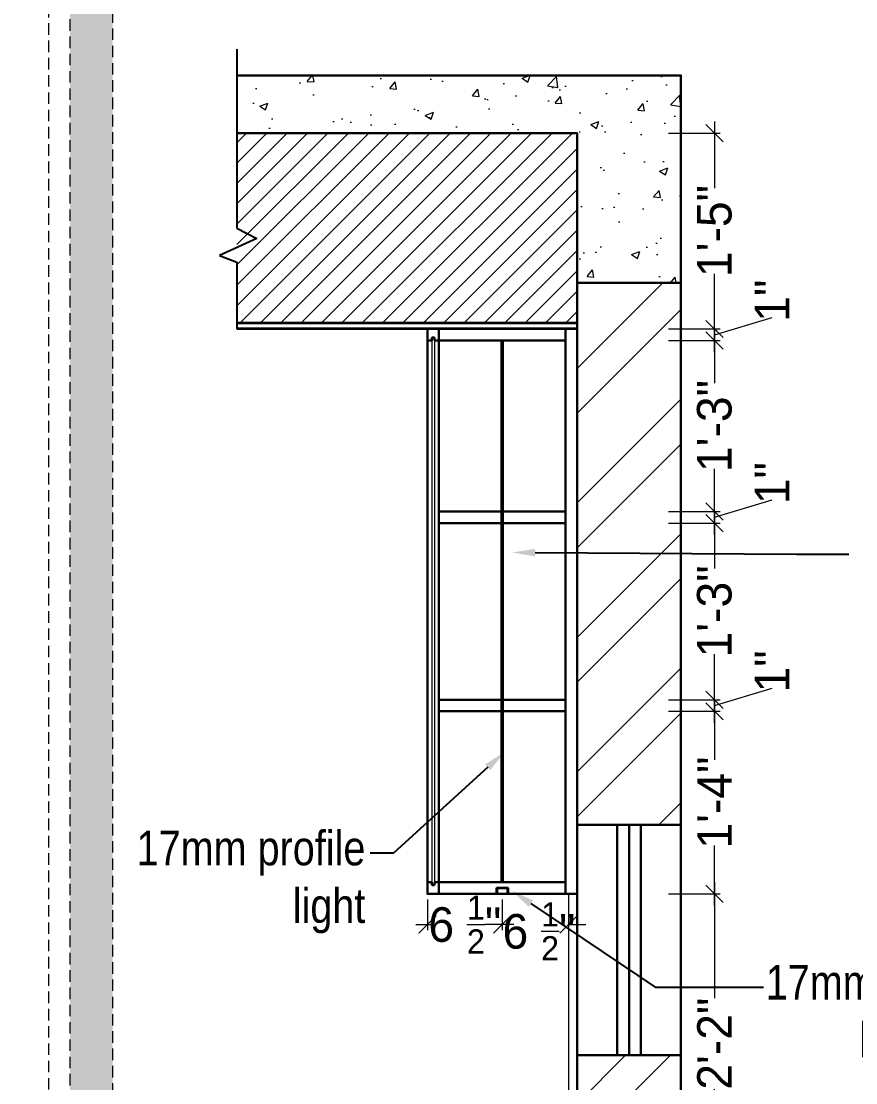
# Model space of a CAD drawing. Header units: millimetres. Extents: x 56222 to 3066687, y -650199 to -121287.
# Drawn here: x 138977.2 to 139049.6, y -185241.1 to -185149 of the extents above; entities that cross this region are included whole.
import ezdxf
from ezdxf import colors
from ezdxf.entities.mleader import LeaderData, LeaderLine
from ezdxf.math import Vec2, Vec3

# ---------------------------------------------------------------- set-up
doc = ezdxf.new("R2010")
doc.units = ezdxf.units.MM
doc.header["$MEASUREMENT"] = 0
doc.header["$PDMODE"] = 35
doc.linetypes.add('DASHED', pattern=[0.75, 0.5, -0.25])
doc.linetypes.add('DASHEDX2', pattern=[1.5, 1, -0.5])
doc.layers.get('Defpoints').update_dxf_attribs({"color": 220})
for name, color, linetype, lineweight in [('Dimension', 10, 'DASHEDX2', 20), ('FURNITURE', 32, 'Continuous', 9), ('furniture dimensions', 1, 'DASHED', 0), ('GF FALSE CEILING', 6, 'Continuous', 35), ('hatch-wall', 8, 'Continuous', 9), ('SECTION ( SLAB PLine )', 104, 'Continuous', 30), ('Text', 7, 'Continuous', 15), ('wall', 7, 'Continuous', 30), ('XX~SLAB ( BEAM )~ ( DIM )', 7, 'Continuous', 9)]:
    doc.layers.add(name, color=color, linetype=linetype, lineweight=lineweight)
doc.styles.add('century g', font='GOTHIC.TTF')
doc.styles.add('style4', font='ARIALN.TTF')
doc.dimstyles.new('Archana', dxfattribs={"dimtxt": 2, "dimasz": 0.75, "dimexe": 0.5, "dimexo": 0.5, "dimgap": 0, "dimtad": 0, "dimzin": 0, "dimdsep": 46, "dimlunit": 4, "dimtxsty": 'century g', "dimblk": 'OBLIQUE', "dimcen": 0, "dimdle": 1, "dimclrd": 256, "dimclre": 256, "dimclrt": 256, "dimadec": 0, "dimazin": 0, "dimtfac": 1, "dimtofl": 0, "dimtmove": 1, "dimatfit": 3, "dimfxl": 1, "dimfxlon": 1, "dimtolj": 1, "dimtzin": 0, "dimlwd": -1, "dimlwe": -1, "dimarcsym": 0})

# ---------------------------------------------------------------- blocks, each defined once
blk = doc.blocks.new('_Oblique')
at = {"layer": 'wall', "color": 0, "lineweight": -2}
blk.add_line((-0.5, -0.5), (0.5, 0.5), dxfattribs=at)
blk = doc.blocks.new('*D620')
at = {"layer": 'Defpoints', "color": 0, "linetype": 'Continuous', "lineweight": 30, "transparency": 16777216}
for p in [(139025.419, -185224.69), (139037.339, -185224.69), (139025.419, -185250.69)]:
    blk.add_point(p, dxfattribs=at)
at = {"layer": 'furniture dimensions', "color": 5, "linetype": 'Continuous', "transparency": 16777216}
for p, q in [((139037.339, -185223.69), (139037.339, -185233.734)), ((139033.339, -185224.69), (139037.839, -185224.69)), ((139037.339, -185251.69), (139037.339, -185241.645))]:
    blk.add_line(p, q, dxfattribs=at)
at = {"layer": 'furniture dimensions', "color": 5, "linetype": 'ByBlock', "transparency": 16777216}
blk.add_line((139033.339, -185250.69), (139037.839, -185250.69), dxfattribs=at)
at = {"layer": 'furniture dimensions', "color": 5, "linetype": 'Continuous', "transparency": 16777216, "xscale": 1.5, "yscale": 1.5, "zscale": 1.5}
for p, rotation in [((139037.339, -185224.69), 90), ((139037.339, -185250.69), 270)]:
    blk.add_blockref('_Oblique', p, dxfattribs=dict(at, rotation=rotation))
at = {"layer": 'furniture dimensions', "linetype": 'Continuous', "lineweight": 0, "transparency": 16777216, "insert": (139037.339, -185237.69), "char_height": 3, "attachment_point": 5, "rotation": 90, "style": 'century g'}
blk.add_mtext('\\A1;2\'-2"', dxfattribs=at)
blk = doc.blocks.new('*D621')
at = {"layer": 'Defpoints', "color": 0, "linetype": 'Continuous', "lineweight": 30, "transparency": 16777216}
for p in [(139024.419, -185208.856), (139037.339, -185208.856), (139025.419, -185224.69)]:
    blk.add_point(p, dxfattribs=at)
at = {"layer": 'furniture dimensions', "color": 5, "linetype": 'Continuous', "transparency": 16777216}
for p, q in [((139037.339, -185207.856), (139037.339, -185213.052)), ((139033.339, -185208.856), (139037.839, -185208.856)), ((139037.339, -185225.69), (139037.339, -185220.494))]:
    blk.add_line(p, q, dxfattribs=at)
at = {"layer": 'furniture dimensions', "color": 5, "linetype": 'ByBlock', "transparency": 16777216}
blk.add_line((139033.339, -185224.69), (139037.839, -185224.69), dxfattribs=at)
at = {"layer": 'furniture dimensions', "color": 5, "linetype": 'Continuous', "transparency": 16777216, "xscale": 1.5, "yscale": 1.5, "zscale": 1.5}
for p, rotation in [((139037.339, -185208.856), 90), ((139037.339, -185224.69), 270)]:
    blk.add_blockref('_Oblique', p, dxfattribs=dict(at, rotation=rotation))
at = {"layer": 'furniture dimensions', "linetype": 'Continuous', "lineweight": 0, "transparency": 16777216, "insert": (139037.339, -185216.773), "char_height": 3, "attachment_point": 5, "rotation": 90, "style": 'century g'}
blk.add_mtext('\\A1;1\'-4"', dxfattribs=at)
blk = doc.blocks.new('*D622')
at = {"layer": 'Defpoints', "color": 0, "linetype": 'Continuous', "lineweight": 30, "transparency": 16777216}
for p in [(139024.419, -185207.856), (139037.339, -185207.856), (139024.419, -185208.856)]:
    blk.add_point(p, dxfattribs=at)
at = {"layer": 'furniture dimensions', "color": 5, "linetype": 'Continuous', "transparency": 16777216}
for p, q in [((139037.339, -185209.856), (139037.339, -185206.856)), ((139037.339, -185208.356), (139042.339, -185206.856)), ((139033.339, -185207.856), (139037.839, -185207.856))]:
    blk.add_line(p, q, dxfattribs=at)
at = {"layer": 'furniture dimensions', "color": 5, "linetype": 'ByBlock', "transparency": 16777216}
blk.add_line((139033.339, -185208.856), (139037.839, -185208.856), dxfattribs=at)
at = {"layer": 'furniture dimensions', "color": 5, "linetype": 'Continuous', "transparency": 16777216, "xscale": 1.5, "yscale": 1.5, "zscale": 1.5}
for p, rotation in [((139037.339, -185207.856), 90), ((139037.339, -185208.856), 270)]:
    blk.add_blockref('_Oblique', p, dxfattribs=dict(at, rotation=rotation))
at = {"layer": 'furniture dimensions', "linetype": 'Continuous', "lineweight": 0, "transparency": 16777216, "insert": (139042.339, -185205.399), "char_height": 3, "attachment_point": 5, "rotation": 90, "style": 'century g'}
blk.add_mtext('\\A1;1"', dxfattribs=at)
blk = doc.blocks.new('*D623')
at = {"layer": 'Defpoints', "color": 0, "linetype": 'Continuous', "lineweight": 30, "transparency": 16777216}
for p in [(139024.419, -185192.523), (139037.339, -185192.523), (139024.419, -185207.856)]:
    blk.add_point(p, dxfattribs=at)
at = {"layer": 'furniture dimensions', "color": 5, "linetype": 'Continuous', "transparency": 16777216}
for p, q in [((139037.339, -185191.523), (139037.339, -185196.469)), ((139033.339, -185192.523), (139037.839, -185192.523)), ((139037.339, -185208.856), (139037.339, -185203.911))]:
    blk.add_line(p, q, dxfattribs=at)
at = {"layer": 'furniture dimensions', "color": 5, "linetype": 'ByBlock', "transparency": 16777216}
blk.add_line((139033.339, -185207.856), (139037.839, -185207.856), dxfattribs=at)
at = {"layer": 'furniture dimensions', "color": 5, "linetype": 'Continuous', "transparency": 16777216, "xscale": 1.5, "yscale": 1.5, "zscale": 1.5}
for p, rotation in [((139037.339, -185192.523), 90), ((139037.339, -185207.856), 270)]:
    blk.add_blockref('_Oblique', p, dxfattribs=dict(at, rotation=rotation))
at = {"layer": 'furniture dimensions', "linetype": 'Continuous', "lineweight": 0, "transparency": 16777216, "insert": (139037.339, -185200.19), "char_height": 3, "attachment_point": 5, "rotation": 90, "style": 'century g'}
blk.add_mtext('\\A1;1\'-3"', dxfattribs=at)
blk = doc.blocks.new('*D624')
at = {"layer": 'Defpoints', "color": 0, "linetype": 'Continuous', "lineweight": 30, "transparency": 16777216}
for p in [(139025.419, -185158.69), (139037.339, -185158.69), (139025.419, -185175.69)]:
    blk.add_point(p, dxfattribs=at)
at = {"layer": 'furniture dimensions', "color": 5, "linetype": 'Continuous', "transparency": 16777216}
for p, q in [((139037.339, -185157.69), (139037.339, -185163.469)), ((139033.339, -185158.69), (139037.839, -185158.69)), ((139037.339, -185176.69), (139037.339, -185170.911))]:
    blk.add_line(p, q, dxfattribs=at)
at = {"layer": 'furniture dimensions', "color": 5, "linetype": 'ByBlock', "transparency": 16777216}
blk.add_line((139033.339, -185175.69), (139037.839, -185175.69), dxfattribs=at)
at = {"layer": 'furniture dimensions', "color": 5, "linetype": 'Continuous', "transparency": 16777216, "xscale": 1.5, "yscale": 1.5, "zscale": 1.5}
for p, rotation in [((139037.339, -185158.69), 90), ((139037.339, -185175.69), 270)]:
    blk.add_blockref('_Oblique', p, dxfattribs=dict(at, rotation=rotation))
at = {"layer": 'furniture dimensions', "linetype": 'Continuous', "lineweight": 0, "transparency": 16777216, "insert": (139037.339, -185167.19), "char_height": 3, "attachment_point": 5, "rotation": 90, "style": 'century g'}
blk.add_mtext('\\A1;1\'-5"', dxfattribs=at)
blk = doc.blocks.new('*D581')
at = {"layer": 'Defpoints', "color": 0, "linetype": 'Continuous', "lineweight": 30, "transparency": 16777216}
for p in [(139018.919, -185224.69), (139024.669, -185224.69), (139024.669, -185227.355)]:
    blk.add_point(p, dxfattribs=at)
at = {"layer": 'furniture dimensions', "color": 5, "linetype": 'ByBlock', "transparency": 16777216}
blk.add_line((139018.919, -185225.19), (139018.919, -185227.855), dxfattribs=at)
at = {"layer": 'furniture dimensions', "color": 5, "linetype": 'Continuous', "transparency": 16777216}
for p, q in [((139024.669, -185225.19), (139024.669, -185227.855)), ((139018.919, -185227.355), (139017.419, -185227.355)), ((139024.669, -185227.355), (139026.169, -185227.355))]:
    blk.add_line(p, q, dxfattribs=at)
at = {"layer": 'furniture dimensions', "color": 5, "linetype": 'Continuous', "transparency": 16777216, "xscale": 1.5, "yscale": 1.5, "zscale": 1.5}
blk.add_blockref('_Oblique', (139018.919, -185227.355), dxfattribs=at)
at = {"layer": 'furniture dimensions', "color": 5, "linetype": 'Continuous', "transparency": 16777216, "xscale": 1.5, "yscale": 1.5, "zscale": 1.5, "rotation": 180}
blk.add_blockref('_Oblique', (139024.669, -185227.355), dxfattribs=at)
at = {"layer": 'furniture dimensions', "linetype": 'Continuous', "lineweight": 0, "transparency": 16777216, "insert": (139022.107, -185227.942), "char_height": 3, "attachment_point": 5, "style": 'century g'}
blk.add_mtext('\\A1;6 {\\H0.7x;\\S1/2;}"', dxfattribs=at)
blk = doc.blocks.new('*D582')
at = {"layer": 'Defpoints', "color": 0, "linetype": 'Continuous', "lineweight": 30, "transparency": 16777216}
for p in [(139024.419, -185191.523), (139037.339, -185191.523), (139024.419, -185192.523)]:
    blk.add_point(p, dxfattribs=at)
at = {"layer": 'furniture dimensions', "color": 5, "linetype": 'Continuous', "transparency": 16777216}
for p, q in [((139037.339, -185193.523), (139037.339, -185190.523)), ((139037.339, -185192.023), (139042.339, -185190.523)), ((139033.339, -185191.523), (139037.839, -185191.523))]:
    blk.add_line(p, q, dxfattribs=at)
at = {"layer": 'furniture dimensions', "color": 5, "linetype": 'ByBlock', "transparency": 16777216}
blk.add_line((139033.339, -185192.523), (139037.839, -185192.523), dxfattribs=at)
at = {"layer": 'furniture dimensions', "color": 5, "linetype": 'Continuous', "transparency": 16777216, "xscale": 1.5, "yscale": 1.5, "zscale": 1.5}
for p, rotation in [((139037.339, -185191.523), 90), ((139037.339, -185192.523), 270)]:
    blk.add_blockref('_Oblique', p, dxfattribs=dict(at, rotation=rotation))
at = {"layer": 'furniture dimensions', "linetype": 'Continuous', "lineweight": 0, "transparency": 16777216, "insert": (139042.339, -185189.066), "char_height": 3, "attachment_point": 5, "rotation": 90, "style": 'century g'}
blk.add_mtext('\\A1;1"', dxfattribs=at)
blk = doc.blocks.new('*D583')
at = {"layer": 'Defpoints', "color": 0, "linetype": 'Continuous', "lineweight": 30, "transparency": 16777216}
for p in [(139024.419, -185176.69), (139037.339, -185176.69), (139024.419, -185191.523)]:
    blk.add_point(p, dxfattribs=at)
at = {"layer": 'furniture dimensions', "color": 5, "linetype": 'Continuous', "transparency": 16777216}
for p, q in [((139037.339, -185175.69), (139037.339, -185180.385)), ((139033.339, -185176.69), (139037.839, -185176.69)), ((139037.339, -185192.523), (139037.339, -185187.827))]:
    blk.add_line(p, q, dxfattribs=at)
at = {"layer": 'furniture dimensions', "color": 5, "linetype": 'ByBlock', "transparency": 16777216}
blk.add_line((139033.339, -185191.523), (139037.839, -185191.523), dxfattribs=at)
at = {"layer": 'furniture dimensions', "color": 5, "linetype": 'Continuous', "transparency": 16777216, "xscale": 1.5, "yscale": 1.5, "zscale": 1.5}
for p, rotation in [((139037.339, -185176.69), 90), ((139037.339, -185191.523), 270)]:
    blk.add_blockref('_Oblique', p, dxfattribs=dict(at, rotation=rotation))
at = {"layer": 'furniture dimensions', "linetype": 'Continuous', "lineweight": 0, "transparency": 16777216, "insert": (139037.339, -185184.106), "char_height": 3, "attachment_point": 5, "rotation": 90, "style": 'century g'}
blk.add_mtext('\\A1;1\'-3"', dxfattribs=at)
blk = doc.blocks.new('*D584')
at = {"layer": 'Defpoints', "color": 0, "linetype": 'Continuous', "lineweight": 30, "transparency": 16777216}
for p in [(139024.419, -185175.69), (139037.339, -185175.69), (139024.419, -185176.69)]:
    blk.add_point(p, dxfattribs=at)
at = {"layer": 'furniture dimensions', "color": 5, "linetype": 'Continuous', "transparency": 16777216}
for p, q in [((139037.339, -185177.69), (139037.339, -185174.69)), ((139037.339, -185176.19), (139042.339, -185174.69)), ((139033.339, -185175.69), (139037.839, -185175.69))]:
    blk.add_line(p, q, dxfattribs=at)
at = {"layer": 'furniture dimensions', "color": 5, "linetype": 'ByBlock', "transparency": 16777216}
blk.add_line((139033.339, -185176.69), (139037.839, -185176.69), dxfattribs=at)
at = {"layer": 'furniture dimensions', "color": 5, "linetype": 'Continuous', "transparency": 16777216, "xscale": 1.5, "yscale": 1.5, "zscale": 1.5}
for p, rotation in [((139037.339, -185175.69), 90), ((139037.339, -185176.69), 270)]:
    blk.add_blockref('_Oblique', p, dxfattribs=dict(at, rotation=rotation))
at = {"layer": 'furniture dimensions', "linetype": 'Continuous', "lineweight": 0, "transparency": 16777216, "insert": (139042.339, -185173.232), "char_height": 3, "attachment_point": 5, "rotation": 90, "style": 'century g'}
blk.add_mtext('\\A1;1"', dxfattribs=at)
blk = doc.blocks.new('*D675')
at = {"layer": 'Defpoints', "color": 0, "linetype": 'Continuous', "lineweight": 30, "transparency": 16777216}
for p in [(139012.419, -185224.69, 0.129), (139018.919, -185224.69, 0.129), (139012.419, -185227.355)]:
    blk.add_point(p, dxfattribs=at)
at = {"layer": 'furniture dimensions', "color": 5, "linetype": 'Continuous', "transparency": 16777216}
for p, q in [((139012.419, -185225.189), (139012.419, -185227.855)), ((139011.419, -185227.355), (139012.717, -185227.355)), ((139019.919, -185227.355), (139018.62, -185227.355))]:
    blk.add_line(p, q, dxfattribs=at)
at = {"layer": 'furniture dimensions', "color": 5, "linetype": 'ByBlock', "transparency": 16777216}
blk.add_line((139018.919, -185225.189), (139018.919, -185227.855), dxfattribs=at)
at = {"layer": 'furniture dimensions', "color": 5, "linetype": 'Continuous', "transparency": 16777216, "xscale": 1.5, "yscale": 1.5, "zscale": 1.5, "rotation": 180}
blk.add_blockref('_Oblique', (139012.419, -185227.355), dxfattribs=at)
at = {"layer": 'furniture dimensions', "color": 5, "linetype": 'Continuous', "transparency": 16777216, "xscale": 1.5, "yscale": 1.5, "zscale": 1.5}
blk.add_blockref('_Oblique', (139018.919, -185227.355), dxfattribs=at)
at = {"layer": 'furniture dimensions', "linetype": 'Continuous', "lineweight": 0, "transparency": 16777216, "insert": (139015.669, -185227.355), "char_height": 3, "attachment_point": 5, "style": 'century g'}
blk.add_mtext('\\A1;6 {\\H0.7x;\\S1/2;}"', dxfattribs=at)

msp = doc.modelspace()

# ---------------------------------------------------------------- hatches: boundary and pattern name
at = {"layer": 'Dimension', "true_color": 0xd39e00}
h = msp.add_hatch(color=42, dxfattribs=at)
h.paths.add_polyline_path([(138981.404, -185059.277), (138981.404, -185430.316), (139508.541, -185430.316), (139508.541, -185059.277)])
h.paths.add_polyline_path([(138985.103, -185062.976), (139504.842, -185062.976), (139504.842, -185426.617), (138985.103, -185426.617)], flags=16)
at = {"layer": 'FURNITURE', "lineweight": 20, "true_color": 0x636466}
h = msp.add_hatch(dxfattribs=at)
h.set_pattern_fill('AR-CONC', color=251)
h.set_pattern_definition([(50, (9847.534, -203708.4), (7.17260183, -0.62752135), [0.75, -8.25]), (355, (9847.534, -203708.4), (-1.38751334, 7.52192134), [0.6, -6.6]), (100.4514445, (9848.132, -203708.452), (5.78508847, 6.8943999), [0.6374019, -7.0114211]), (46.1842, (9847.534, -203706.4), (10.6724133, -1.6551928), [1.125, -12.375]), (96.6356355, (9848.423, -203706.538), (9.34661946, 9.741186), [0.9561034, -10.5171376]), (351.184164, (9847.534, -203706.4), (9.34661945, 9.741186), [0.9, -9.9]), (21, (9848.534, -203706.9), (5.96907052, -4.0261889), [0.75, -8.25]), (326, (9848.534, -203706.9), (2.4331533, 7.25150045), [0.6, -6.6]), (71.451445, (9849.0314, -203707.2355), (8.40222377, 3.22531153), [0.6374019, -7.0114211]), (37.5, (9847.534, -203708.4), (0.121598553, 3.32893854), [0, -6.52, 0, -6.7, 0, -6.625]), (7.5, (9847.534, -203708.4), (2.63069537, 3.94411712), [0, -3.82, 0, -6.37, 0, -2.525]), (327.5, (9845.304, -203708.4), (5.33822436, -0.22554872), [0, -2.5, 0, -7.8, 0, -10.35]), (317.5, (9844.304, -203708.4), (5.8318617, 1.00104982), [0, -3.25, 0, -5.18, 0, -7.35])])
h.paths.add_polyline_path([(138876.894, -185185.69), (138881.419, -185185.69), (138881.419, -185185.721)])
h.paths.add_polyline_path([(138995.871, -185158.686), (138995.858, -185153.69), (139034.419, -185153.69), (139034.419, -185171.69), (139025.419, -185171.69), (139025.432, -185158.694)])
at = {"layer": 'GF FALSE CEILING', "lineweight": 9}
h = msp.add_hatch(dxfattribs=at)
h.set_pattern_fill('ANSI31', color=256, scale=10)
h.set_pattern_definition([(45, (11037.8255, -202101.8209), (-0.883883476, 0.883883476), [])])
h.paths.add_polyline_path([(138995.884, -185158.69), (139025.419, -185158.69), (139025.419, -185175.19), (138995.884, -185175.19)])
at = {"layer": 'hatch-wall', "lineweight": 0}
h = msp.add_hatch(dxfattribs=at)
h.set_pattern_fill('ANSI32', color=256, scale=22)
h.set_pattern_definition([(45, (-1029.984, -522.953), (-5.83363094, 5.83363094), []), (45, (-1026.095, -522.953), (-5.83363094, 5.83363094), [])])
h.paths.add_polyline_path([(139025.419, -185171.69), (139034.419, -185171.69), (139034.419, -185218.69), (139025.419, -185218.69)])
at = {"layer": 'hatch-wall'}
h = msp.add_hatch(dxfattribs=at)
h.set_pattern_fill('ANSI32', color=256, scale=22)
h.set_pattern_definition([(45, (11037.8255, -202099.812), (-5.83363094, 5.83363094), []), (45, (11041.715, -202099.812), (-5.83363094, 5.83363094), [])])
h.paths.add_polyline_path([(139025.443, -185238.69), (139034.443, -185238.69), (139034.419, -185282.69), (139025.419, -185282.69)])

# ---------------------------------------------------------------- linework, layer by layer
at = {"layer": 'Dimension', "color": 42, "true_color": 0xd39e00, "elevation": 0.259}
for points in [[(138979.554, -185057.427), (139510.391, -185057.427), (139510.391, -185432.166), (138979.554, -185432.166)], [(138981.404, -185059.277), (139508.541, -185059.277), (139508.541, -185430.316), (138981.404, -185430.316)], [(138985.103, -185062.976), (139504.842, -185062.976), (139504.842, -185426.617), (138985.103, -185426.617)]]:
    msp.add_lwpolyline(points, close=True, dxfattribs=at)
at = {"layer": 'FURNITURE', "linetype": 'ByBlock', "lineweight": -3}
for p, q in [((138995.884, -185151.405, 0.129), (138995.884, -185166.932, 0.129)), ((138995.884, -185166.932, 0.129), (138997.611, -185167.841, 0.129)), ((138997.611, -185167.841, 0.129), (138994.372, -185169.304, 0.129)), ((138994.372, -185169.304, 0.129), (138995.884, -185169.88, 0.129)), ((138995.884, -185169.88, 0.129), (138995.884, -185175.69, 0.129)), ((139025.419, -185176.69, 0.129), (139025.419, -185180.699, 0.129))]:
    msp.add_line(p, q, dxfattribs=at)
at = {"layer": 'FURNITURE', "lineweight": 30}
for p, q in [((139013.419, -185175.69, 0.129), (139012.419, -185175.69, 0.129)), ((139012.419, -185175.69, 0.129), (139012.419, -185175.69, 0.129)), ((139024.419, -185175.69, 0.129), (139024.419, -185224.69, 0.129)), ((139013.419, -185176.69, 0.129), (139024.419, -185176.69, 0.129)), ((139013.419, -185223.69, 0.129), (139013.419, -185176.69, 0.129)), ((139012.419, -185208.625, 0.129), (139012.419, -185224.69, 0.129)), ((139013.419, -185208.625, 0.129), (139013.419, -185224.69, 0.129)), ((139012.419, -185223.69, 0.129), (139012.419, -185224.69, 0.129)), ((139024.419, -185223.69, 0.129), (139013.419, -185223.69, 0.129)), ((139018.422, -185224.158, 0.129), (139019.422, -185224.158, 0.129)), ((139018.422, -185224.158, 0.129), (139018.422, -185224.69, 0.129)), ((139019.422, -185224.158, 0.129), (139019.422, -185224.69, 0.129)), ((139012.419, -185224.69, 0.129), (139012.419, -185224.69, 0.129))]:
    msp.add_line(p, q, dxfattribs=at)
at = {"layer": 'FURNITURE', "linetype": 'ByBlock', "lineweight": 30}
for p, q in [((139013.039, -185176.44, 0.129), (139012.799, -185176.44, 0.129)), ((139012.799, -185176.44, 0.129), (139012.799, -185176.69, 0.129)), ((139013.039, -185176.69, 0.129), (139013.039, -185176.44, 0.129)), ((139012.799, -185223.94, 0.129), (139012.799, -185223.69, 0.129)), ((139013.039, -185223.94, 0.129), (139012.799, -185223.94, 0.129)), ((139013.039, -185223.69, 0.129), (139013.039, -185223.94, 0.129))]:
    msp.add_line(p, q, dxfattribs=at)
at = {"layer": 'FURNITURE', "color": 3, "lineweight": 30}
for p, q in [((139018.865, -185176.69, 0.129), (139018.865, -185223.69, 0.129)), ((139018.965, -185176.69, 0.129), (139018.965, -185223.69, 0.129))]:
    msp.add_line(p, q, dxfattribs=at)
at = {"layer": 'FURNITURE', "lineweight": 30, "elevation": 0.129}
for points in [[(139012.419, -185175.69), (139025.419, -185175.69), (139025.419, -185224.69), (139012.419, -185224.69)], [(139013.419, -185192.523), (139024.419, -185192.523), (139024.419, -185191.523), (139013.419, -185191.523)], [(139013.419, -185208.856), (139024.419, -185208.856), (139024.419, -185207.856), (139013.419, -185207.856)]]:
    msp.add_lwpolyline(points, close=True, dxfattribs=at)
at = {"layer": 'FURNITURE', "linetype": 'ByBlock', "lineweight": 30, "elevation": 0.129}
for points in [[(139012.799, -185176.69), (139012.419, -185176.69), (139012.419, -185175.69), (139013.419, -185175.69), (139013.419, -185176.69), (139013.039, -185176.69)], [(139012.799, -185223.69), (139012.419, -185223.69), (139012.419, -185224.69), (139013.419, -185224.69), (139013.419, -185223.69), (139013.039, -185223.69)]]:
    msp.add_lwpolyline(points, dxfattribs=at)
at = {"layer": 'FURNITURE', "color": 3, "lineweight": 30, "elevation": 0.129}
msp.add_lwpolyline([(139018.465, -185224.189), (139019.372, -185224.189), (139019.372, -185224.69), (139018.465, -185224.69)], close=True, dxfattribs=at)
at = {"layer": 'FURNITURE', "lineweight": 30, "elevation": 0.129}
msp.add_lwpolyline([(139018.465, -185224.69), (139019.372, -185224.69)], dxfattribs=at)
at = {"layer": 'furniture dimensions', "color": 4, "linetype": 'ByBlock'}
for p, q in [((139012.799, -185176.69, 0.129), (139012.799, -185223.94, 0.129)), ((139013.039, -185176.69, 0.129), (139013.039, -185223.94, 0.129))]:
    msp.add_line(p, q, dxfattribs=at)
at = {"layer": 'GF FALSE CEILING'}
for p, q in [((139025.419, -185175.19, 0.129), (138995.884, -185175.19, 0.129)), ((139025.419, -185175.69, 0.129), (138995.884, -185175.69, 0.129))]:
    msp.add_line(p, q, dxfattribs=at)
at = {"layer": 'SECTION ( SLAB PLine )', "color": 1, "elevation": 0.129}
msp.add_lwpolyline([(138995.884, -185153.69), (139034.419, -185153.69), (139034.419, -185171.69), (139025.419, -185171.69), (139025.419, -185158.69), (138995.884, -185158.69)], dxfattribs=at)
at = {"layer": 'wall', "lineweight": 30, "elevation": 0.129}
msp.add_lwpolyline([(139025.419, -185171.69), (139025.419, -185216.69)], dxfattribs=at)
at = {"layer": 'XX~SLAB ( BEAM )~ ( DIM )', "color": 5, "lineweight": 30}
for p, q in [((139028.901, -185218.69, 0.129), (139028.901, -185238.69, 0.129)), ((139029.919, -185218.69, 0.129), (139029.919, -185238.69, 0.129)), ((139030.937, -185218.69, 0.129), (139030.937, -185238.69, 0.129))]:
    msp.add_line(p, q, dxfattribs=at)
at = {"layer": 'XX~SLAB ( BEAM )~ ( DIM )', "color": 242, "lineweight": 15, "true_color": 0xcd2027}
for p, q in [((139025.419, -185218.721, 0.129), (139025.419, -185251.189, 0.129)), ((139024.669, -185224.69, 0.129), (139024.669, -185251.189, 0.129))]:
    msp.add_line(p, q, dxfattribs=at)
at = {"layer": 'XX~SLAB ( BEAM )~ ( DIM )', "lineweight": 30, "elevation": 0.129}
msp.add_lwpolyline([(139025.419, -185282.69), (139034.419, -185282.69), (139034.419, -185171.69), (139025.419, -185171.69)], close=True, dxfattribs=at)
at = {"layer": 'XX~SLAB ( BEAM )~ ( DIM )', "color": 5, "lineweight": 30, "elevation": 0.129}
msp.add_lwpolyline([(139034.419, -185218.69), (139025.419, -185218.69), (139025.419, -185238.69), (139034.419, -185238.69)], close=True, dxfattribs=at)

# ---------------------------------------------------------------- dimensions: what is measured, and where the dimension line sits
at = {"layer": 'furniture dimensions', "color": 5, "linetype": 'Continuous', "lineweight": 0}
for base, p1, p2, picture, middle in [((139037.339, -185158.69, 0.129), (139025.419, -185175.69, 0.129), (139025.419, -185158.69, 0.129), '*D624', (139037.339, -185167.19, 0.129)), ((139037.339, -185175.69, 0.129), (139024.419, -185176.69, 0.129), (139024.419, -185175.69, 0.129), '*D584', (139042.339, -185174.69, 0.129)), ((139037.339, -185176.69, 0.129), (139024.419, -185191.523, 0.129), (139024.419, -185176.69, 0.129), '*D583', (139037.339, -185184.106, 0.129)), ((139037.339, -185191.523, 0.129), (139024.419, -185192.523, 0.129), (139024.419, -185191.523, 0.129), '*D582', (139042.339, -185190.523, 0.129)), ((139037.339, -185192.523, 0.129), (139024.419, -185207.856, 0.129), (139024.419, -185192.523, 0.129), '*D623', (139037.339, -185200.19, 0.129)), ((139037.339, -185207.856, 0.129), (139024.419, -185208.856, 0.129), (139024.419, -185207.856, 0.129), '*D622', (139042.339, -185206.856, 0.129)), ((139037.339, -185208.856, 0.129), (139025.419, -185224.69, 0.129), (139024.419, -185208.856, 0.129), '*D621', (139037.339, -185216.773, 0.129)), ((139037.339, -185224.69, 0.129), (139025.419, -185250.69, 0.129), (139025.419, -185224.69, 0.129), '*D620', (139037.339, -185237.69, 0.129))]:
    dim = msp.add_linear_dim(base=base, p1=p1, p2=p2, angle=90, dimstyle='Archana', override={"dimtxt": 3, "dimasz": 1.5, "dimdec": 0, "dimclrd": 5, "dimclre": 5, "dimfxl": 4}, dxfattribs=at)
    dim.commit()
    dim.dimension.update_dxf_attribs({"geometry": picture, "text_midpoint": middle})
dim = msp.add_linear_dim(base=(139012.419, -185227.355), p1=(139018.919, -185224.69, 0.129), p2=(139012.419, -185224.69, 0.129), text='6 {\\H0.7x;\\S1/2;}"', dimstyle='Archana', override={"dimtxt": 3, "dimasz": 1.5, "dimdec": 0, "dimclrd": 5, "dimclre": 5, "dimfxl": 4}, dxfattribs=at)
dim.commit()
dim.dimension.update_dxf_attribs({"geometry": '*D675', "text_midpoint": (139015.669, -185227.355)})
dim = msp.add_linear_dim(base=(139024.669, -185227.355, 0.129), p1=(139018.919, -185224.69, 0.129), p2=(139024.669, -185224.69, 0.129), text='6 {\\H0.7x;\\S1/2;}"', dimstyle='Archana', override={"dimtxt": 3, "dimasz": 1.5, "dimdec": 0, "dimclrd": 5, "dimclre": 5, "dimfxl": 4}, dxfattribs=at)
dim.commit()
dim.dimension.update_dxf_attribs({"geometry": '*D581', "text_midpoint": (139022.107, -185227.942, 0.129), "dimtype": 160})

# ---------------------------------------------------------------- leaders
at = {"layer": 'Text', "color": 1, "lineweight": 0, "ltscale": 20}
ml = msp.add_multileader_mtext('Standard', dxfattribs=at)
ml.set_content('', color=1, style='style4')
ml.set_leader_properties()
ml.build(insert=Vec2(0, 0))
ml.multileader.update_dxf_attribs({"dogleg_length": 2.025, "arrow_head_size": 2})
ctx = ml.context
ctx.base_point, ctx.char_height, ctx.arrow_head_size, ctx.landing_gap_size, ctx.plane_origin = Vec3(139048.987, -185195.237, 0.129), 3, 2, 0.4, Vec3(139061.643, -185186.761, 0.129)
ctx.text_align_type = 1
notes = []
notes.append((ctx, [(0, (1, 1, 0), (139044.463, -185195.237, 0.129), (1, 0), 4.524, [(0, [(139019.763, -185195.08, 0.129)], 0, [])])]))
ctx.mtext.insert, ctx.mtext.alignment = Vec3(139049.387, -185193.737, 0.129), 2
ml = msp.add_multileader_mtext('Standard', dxfattribs=at)
ml.set_content('17mm profile \\Plight', color=1, style='style4')
ml.set_leader_properties()
ml.build(insert=Vec2(0, 0))
ml.multileader.update_dxf_attribs({"dogleg_length": 2.025, "arrow_head_size": 2})
ctx = ml.context
ctx.base_point, ctx.char_height, ctx.arrow_head_size, ctx.landing_gap_size, ctx.plane_origin = Vec3(138987.292, -185221.157, 0.129), 3, 2, 0.4, Vec3(139065.85, -185218.693, 0.129)
ctx.text_align_type = 2
notes.append((ctx, [(0, (1, 1, 0), (139009.463, -185221.157, 0.129), (-1, 0), 2.025, [(0, [(139019.136, -185212.363, 0.129)], 0, [])])]))
ctx.mtext.insert, ctx.mtext.alignment = Vec3(139007.038, -185219.216, 0.129), 3
ml = msp.add_multileader_mtext('Standard', dxfattribs=at)
ml.set_content('17mm_indirect \\Plight', color=1, style='style4')
ml.set_leader_properties()
ml.build(insert=Vec2(0, 0))
ml.multileader.update_dxf_attribs({"dogleg_length": 2.025, "arrow_head_size": 2})
ctx = ml.context
ctx.base_point, ctx.char_height, ctx.arrow_head_size, ctx.landing_gap_size, ctx.plane_origin = Vec3(139041.582, -185232.799, 0.129), 3, 2, 0.4, Vec3(138985.288, -185230.805, 0.129)
ctx.text_align_type = 1
notes.append((ctx, [(0, (1, 1, 0), (139032.2, -185232.799, 0.129), (1, 0), 9.382, [(0, [(139019.743, -185224.422, 0.129)], 0, [])])]))
ctx.mtext.insert, ctx.mtext.alignment = Vec3(139053.057, -185230.858, 0.129), 2
for ctx, leaders in notes:
    for number, flags, end, landing, length, lines in leaders:
        leader = LeaderData()
        leader.index, (leader.has_last_leader_line, leader.has_dogleg_vector, leader.attachment_direction) = number, flags
        leader.last_leader_point, leader.dogleg_vector, leader.dogleg_length = Vec3(end), Vec3(landing), length
        for number, points, colour, breaks in lines:
            line = LeaderLine()
            line.index, line.vertices, line.color, line.breaks = number, Vec3.list(points), colors.encode_raw_color(colour), breaks
            leader.lines.append(line)
        ctx.leaders.append(leader)

doc.saveas('drawing.dxf')
